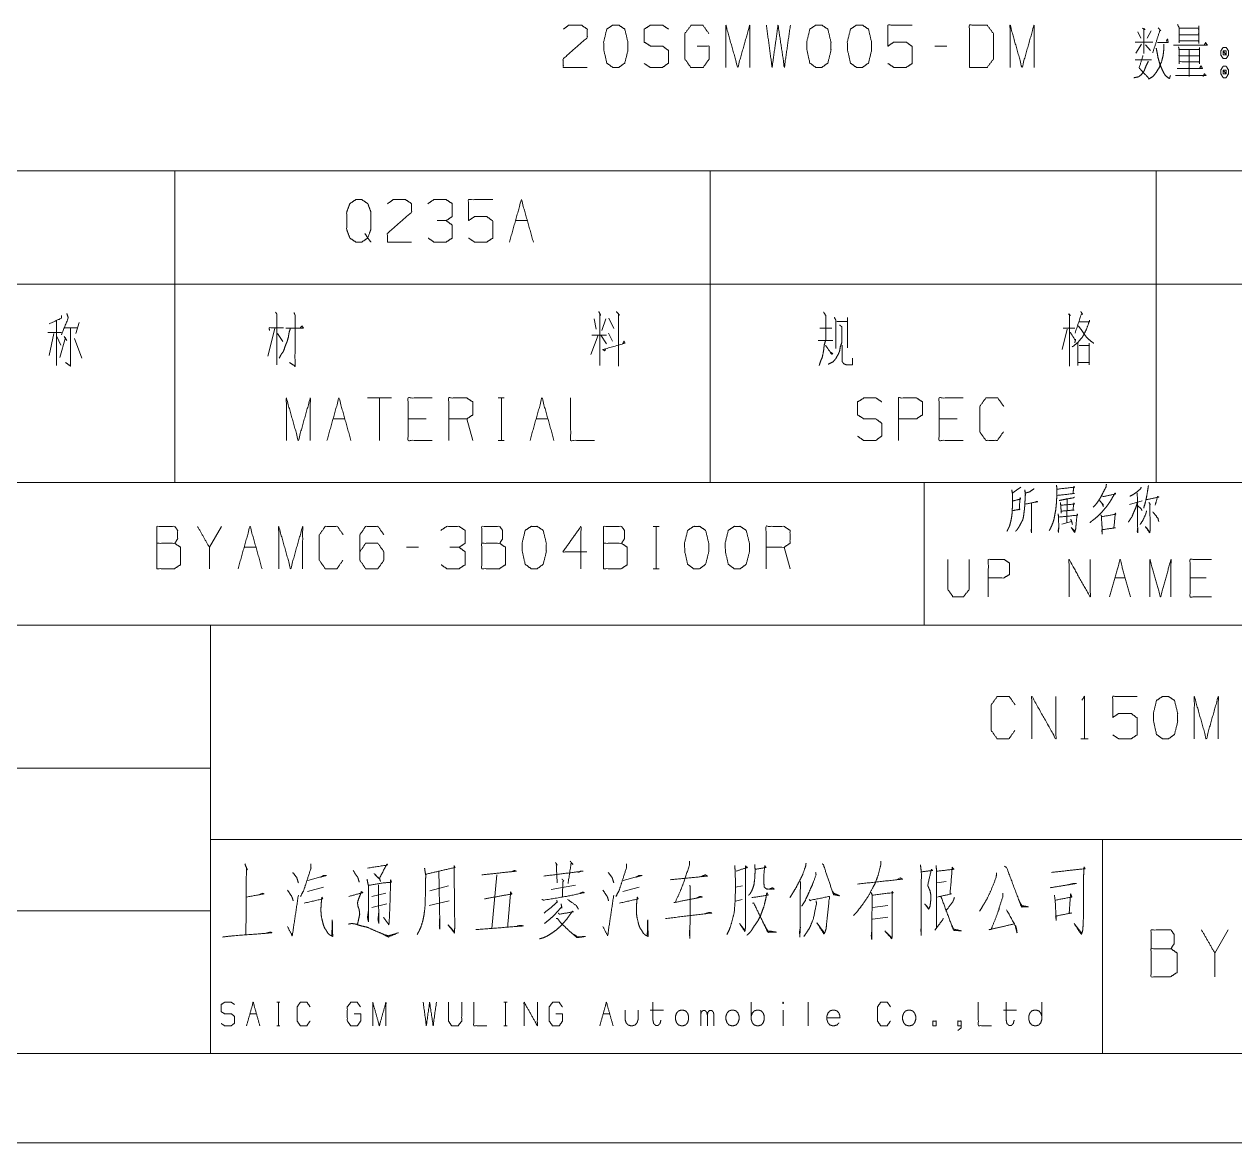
# Model space of a CAD drawing. Header units: millimetres. Extents: x 0 to 210, y 0 to 297.
# Drawn here: x 64.6 to 132.4, y 0 to 62.7 of the extents above; entities that cross this region are included whole.
import ezdxf

# ---------------------------------------------------------------- set-up
doc = ezdxf.new("R2010")
doc.units = ezdxf.units.MM
doc.layers.add('101', color=7, linetype='Continuous', true_color=0xffffff)

msp = doc.modelspace()

# ---------------------------------------------------------------- linework, layer by layer
at = {"layer": '101', "color": 72, "linetype": 'Continuous', "lineweight": 18}
for p, q in [((126.979, 62.256), (127.138, 61.906)), ((127.722, 62.306), (127.492, 61.906)), ((116.269, 61.456), (115.597, 61.456)), ((127.174, 61.556), (126.856, 61.056)), ((127.404, 61.531), (127.686, 61.206)), ((126.82, 60.681), (127.739, 60.681)), ((33, 54.463), (73, 54.463)), ((73, 54.463), (73, 48.113)), ((73, 54.463), (103, 54.463)), ((103, 54.463), (103, 48.113)), ((103, 54.463), (128, 54.463)), ((128, 54.463), (158, 54.463)), ((128, 54.463), (128, 48.113)), ((92.087, 51.675), (92.759, 51.675)), ((33, 48.113), (73, 48.113)), ((73, 48.113), (103, 48.113)), ((73, 48.113), (73, 37)), ((103, 48.113), (128, 48.113)), ((103, 48.113), (103, 37)), ((128, 48.113), (158, 48.113)), ((128, 48.113), (128, 37)), ((96.495, 46.175), (96.618, 45.6)), ((97.149, 46.175), (96.936, 45.525)), ((97.325, 46.2), (97.608, 45.625)), ((110.703, 46.25), (110.703, 44.55)), ((66.355, 46.075), (66.355, 43.55)), ((66.779, 45.675), (67.556, 45.675)), ((67.627, 45.975), (67.45, 45.35)), ((78.601, 45.625), (78.212, 44.075)), ((109.147, 45.65), (109.819, 45.65)), ((110.102, 46.025), (110.703, 46.025)), ((123.018, 45.6), (122.735, 44.45)), ((65.877, 45.4), (66.637, 45.4)), ((66.213, 45.35), (65.948, 44.125)), ((66.39, 45.175), (66.602, 44.7)), ((66.867, 45.125), (66.549, 44)), ((66.796, 45.175), (66.938, 44.95)), ((67.38, 45.075), (67.786, 43.975)), ((78.742, 45.35), (79.043, 44.9)), ((96.724, 45.25), (96.318, 44.175)), ((96.371, 45.25), (97.184, 45.25)), ((96.866, 45.25), (97.184, 44.775)), ((97.308, 45.375), (97.52, 44.925)), ((109.059, 44.95), (109.872, 44.95)), ((85.143, 41.737), (83.8, 41.737)), ((84.472, 41.737), (84.472, 39.362)), ((91.124, 41.737), (91.46, 41.737)), ((91.301, 41.737), (91.301, 39.362)), ((81.859, 40.563), (82.531, 40.563)), ((87.084, 40.563), (86.076, 40.563)), ((89.696, 39.362), (89.36, 40.563)), ((93.242, 40.563), (93.913, 40.563)), ((116.847, 40.563), (115.839, 40.563)), ((91.124, 39.362), (91.46, 39.362)), ((33, 37), (73, 37)), ((73, 37), (103, 37)), ((103, 37), (128, 37)), ((128, 37), (158, 37)), ((123.012, 36.054), (122.996, 34.751)), ((126.507, 35.767), (127.226, 35.966)), ((122.715, 34.663), (123.262, 34.818)), ((75.608, 34.543), (74.936, 33.368)), ((99.801, 34.543), (100.136, 34.543)), ((99.977, 34.543), (99.977, 32.168)), ((76.877, 33.368), (77.548, 33.368)), ((86.654, 33.368), (85.983, 33.368)), ((107.478, 32.168), (107.143, 33.368)), ((99.801, 32.168), (100.136, 32.168)), ((125.679, 31.649), (126.273, 31.649)), ((130.798, 31.649), (129.909, 31.649)), ((123.771, 22.635), (124.195, 22.635)), ((91.039, 15.014), (90.771, 12.013)), ((80.432, 14.083), (81.334, 14.324)), ((88.333, 14.393), (87.284, 14.117)), ((94.087, 14.186), (95.453, 14.428)), ((98.111, 14.083), (99.014, 14.324)), ((104.817, 14.393), (104.427, 14.324)), ((113.645, 14.842), (113.45, 14.738)), ((116.229, 14.635), (115.717, 14.566)), ((84.041, 13.807), (84.821, 13.979)), ((104.793, 13.634), (104.427, 13.531)), ((84.041, 13.186), (84.87, 13.393)), ((87.26, 13.289), (88.382, 13.565)), ((112.962, 13.289), (112.108, 13.186)), ((112.108, 12.53), (112.962, 12.634)), ((132.031, 11.925), (131.289, 10.628)), ((78.705, 7.873), (78.89, 7.873)), ((78.803, 7.873), (78.803, 6.562)), ((91.434, 7.873), (91.619, 7.873)), ((91.532, 7.873), (91.532, 6.562)), ((105.304, 6.907), (105.304, 7.873)), ((108.504, 7.887), (108.504, 6.562)), ((77.203, 7.224), (77.574, 7.224)), ((97.004, 7.224), (97.374, 7.224)), ((99.647, 7.431), (100.379, 7.431)), ((102.476, 6.562), (102.476, 7.431)), ((107.089, 7.431), (107.089, 6.562)), ((119.448, 7.431), (120.18, 7.431)), ((78.705, 6.562), (78.89, 6.562)), ((91.434, 6.562), (91.619, 6.562))]:
    msp.add_line(p, q, dxfattribs=at)
at = {"layer": '101', "color": 133, "linetype": 'Continuous', "lineweight": 18}
for p, q in [((25, 37), (205, 37)), ((115, 37), (115, 29)), ((25, 29), (205, 29)), ((75, 29), (75, 5)), ((25, 21), (75, 21)), ((75, 17), (184, 17)), ((125, 17), (125, 5)), ((25, 13), (75, 13)), ((25, 5), (205, 5)), ((25, 5), (205, 5)), ((0, 0), (210, 0))]:
    msp.add_line(p, q, dxfattribs=at)
at = {"layer": '101', "color": 72, "linetype": 'Continuous', "lineweight": 18}
for points, knots in [([(94.773, 62.406), (95.091, 62.631), (95.78, 62.631), (96.116, 62.406), (96.116, 61.931), (94.755, 60.731), (94.773, 60.256), (96.116, 60.256)], [0, 0, 0.069693, 0.192977, 0.265274, 0.350227, 0.674741, 0.759752, 1, 1]), ([(97.88, 60.256), (98.216, 60.506), (98.393, 61.206), (98.393, 61.681), (98.216, 62.406), (97.88, 62.631), (97.544, 62.631), (97.208, 62.406), (97.032, 61.681), (97.049, 61.206), (97.208, 60.506), (97.544, 60.256), (97.88, 60.256)], [0, 0, 0.067526, 0.183972, 0.260584, 0.380944, 0.446142, 0.500306, 0.565504, 0.685863, 0.762528, 0.87831, 0.945835, 1, 1]), ([(99.308, 60.481), (99.644, 60.256), (100.333, 60.256), (100.669, 60.506), (100.669, 61.206), (100.333, 61.456), (99.662, 61.456), (99.308, 61.681), (99.308, 62.406), (99.662, 62.631), (100.333, 62.631), (100.669, 62.406)], [0, 0, 0.068036, 0.184055, 0.254519, 0.372336, 0.4428, 0.555844, 0.626371, 0.748394, 0.81892, 0.931964, 1, 1]), ([(102.274, 61.456), (102.946, 61.456), (102.946, 60.731), (102.61, 60.256), (101.92, 60.256), (101.585, 60.731), (101.585, 62.156), (101.938, 62.631), (102.592, 62.631), (102.928, 62.156)], [0, 0, 0.103295, 0.214796, 0.304261, 0.410276, 0.499741, 0.718896, 0.809959, 0.910534, 1, 1]), ([(103.879, 60.256), (103.879, 62.631), (104.55, 60.256), (105.222, 62.631), (105.222, 60.256)], [0, 0, 0.245192, 0.5, 0.754808, 1, 1]), ([(106.155, 62.631), (106.473, 60.256), (106.809, 62.631), (107.163, 60.256), (107.499, 62.631)], [0, 0, 0.249745, 0.499742, 0.750003, 1, 1]), ([(109.262, 60.256), (109.598, 60.506), (109.775, 61.206), (109.775, 61.681), (109.598, 62.406), (109.262, 62.631), (108.927, 62.631), (108.591, 62.406), (108.414, 61.681), (108.432, 61.206), (108.591, 60.506), (108.927, 60.256), (109.262, 60.256)], [0, 0, 0.067526, 0.183972, 0.260584, 0.380944, 0.446142, 0.500306, 0.565504, 0.685863, 0.762528, 0.87831, 0.945835, 1, 1]), ([(111.539, 60.256), (111.875, 60.506), (112.051, 61.206), (112.051, 61.681), (111.875, 62.406), (111.539, 62.631), (111.203, 62.631), (110.867, 62.406), (110.691, 61.681), (110.708, 61.206), (110.867, 60.506), (111.203, 60.256), (111.539, 60.256)], [0, 0, 0.067526, 0.183972, 0.260584, 0.380943, 0.446141, 0.500306, 0.565503, 0.685863, 0.762528, 0.87831, 0.945835, 1, 1]), ([(112.967, 60.481), (113.303, 60.256), (113.992, 60.256), (114.328, 60.481), (114.328, 61.431), (113.992, 61.681), (113.303, 61.681), (112.967, 61.456), (112.967, 62.631), (114.328, 62.631)], [0, 0, 0.062228, 0.168344, 0.230573, 0.376816, 0.441265, 0.547382, 0.609609, 0.790489, 1, 1]), ([(117.538, 60.256), (118.527, 60.256), (118.881, 60.731), (118.881, 62.156), (118.527, 62.631), (117.538, 62.631), (117.538, 60.256)], [0, 0, 0.142135, 0.22716, 0.43179, 0.516816, 0.658951, 1, 1]), ([(119.814, 60.256), (119.814, 62.631), (120.486, 60.256), (121.157, 62.631), (121.157, 60.256)], [0, 0, 0.245192, 0.5, 0.754808, 1, 1]), ([(127.227, 62.456), (127.386, 62.381), (127.315, 62.431), (127.315, 61.031), (127.315, 61.681), (126.82, 61.681), (127.81, 61.681)], [0, 0, 0.046317, 0.069123, 0.437818, 0.608998, 0.739333, 1, 1]), ([(128.111, 62.481), (128.27, 62.306), (128.217, 62.356), (127.81, 61.081)], [0, 0, 0.143538, 0.187774, 1, 1]), ([(129.203, 62.656), (129.291, 62.481), (129.291, 61.631), (129.291, 61.756), (130.387, 61.756), (130.387, 61.606), (130.387, 62.581), (130.387, 62.456), (129.291, 62.456), (130.387, 62.456), (130.387, 62.081), (129.291, 62.081)], [0, 0, 0.027307, 0.145701, 0.163111, 0.315748, 0.336642, 0.472446, 0.489857, 0.642494, 0.795131, 0.847363, 1, 1]), ([(128.075, 61.656), (128.676, 61.656), (128.641, 61.856), (128.57, 61.731)], [0, 0, 0.63414, 0.848457, 1, 1]), ([(128.429, 61.556), (128.429, 61.256), (128.393, 60.931), (128.305, 60.581), (128.164, 60.231), (128.005, 59.981), (127.828, 59.756), (127.58, 59.606)], [0, 0, 0.134098, 0.280225, 0.44158, 0.61031, 0.742763, 0.870656, 1, 1]), ([(128.005, 61.331), (128.058, 61.081), (128.111, 60.781), (128.217, 60.431), (128.358, 60.081), (128.517, 59.806), (128.747, 59.631), (128.8, 59.806)], [0, 0, 0.122116, 0.267687, 0.442436, 0.622808, 0.774614, 0.912625, 1, 1]), ([(128.973, 61.506), (130.864, 61.506), (130.776, 61.656), (130.688, 61.506)], [0, 0, 0.844513, 0.922257, 1, 1]), ([(129.256, 61.406), (129.291, 61.281), (129.291, 60.456), (129.291, 60.581), (130.422, 60.581), (130.422, 60.456), (130.422, 61.381), (130.422, 61.256), (129.291, 61.256), (129.291, 60.906), (130.422, 60.906), (129.857, 60.906), (129.857, 61.256), (129.857, 59.756), (129.857, 60.206), (129.185, 60.206), (130.599, 60.206), (130.511, 60.356), (130.44, 60.206)], [0, 0, 0.011506, 0.084582, 0.095654, 0.195852, 0.206924, 0.288857, 0.299929, 0.400126, 0.431128, 0.531325, 0.581424, 0.612426, 0.745291, 0.785151, 0.844643, 0.96989, 0.985311, 1, 1]), ([(131.921, 61.381), (131.762, 61.381), (131.621, 61.181), (131.621, 60.956), (131.762, 60.756), (131.921, 60.756), (132.063, 60.956), (132.063, 61.181), (131.921, 61.381)], [0, 0, 0.091007, 0.231138, 0.359864, 0.499997, 0.591004, 0.73114, 0.859866, 1, 1]), ([(131.762, 60.956), (131.921, 60.956), (131.762, 61.181), (131.762, 60.956)], [0, 0, 0.241155, 0.658896, 1, 1]), ([(131.921, 60.956), (131.921, 61.181), (131.762, 61.181)], [0, 0, 0.585829, 1, 1]), ([(127.563, 60.606), (127.421, 60.306), (127.333, 60.081), (127.174, 59.856), (127.015, 59.731), (126.75, 59.681)], [0, 0, 0.251051, 0.434038, 0.642623, 0.795772, 1, 1]), ([(127.262, 60.931), (127.05, 60.231), (127.58, 59.656)], [0, 0, 0.483237, 1, 1]), ([(129.079, 59.806), (130.794, 59.806), (130.705, 59.906), (130.634, 59.756)], [0, 0, 0.851382, 0.917654, 1, 1]), ([(132.063, 60.106), (131.921, 60.331), (131.762, 60.331), (131.621, 60.106), (131.621, 59.906), (131.762, 59.681), (131.921, 59.681), (132.063, 59.906), (132.063, 60.106)], [0, 0, 0.149201, 0.238511, 0.387709, 0.5, 0.649198, 0.738508, 0.887709, 1, 1]), ([(131.762, 60.106), (131.762, 59.906), (131.921, 59.906)], [0, 0, 0.556998, 1, 1]), ([(131.921, 60.106), (131.762, 60.106), (131.921, 59.906), (131.921, 60.106)], [0, 0, 0.25881, 0.674591, 1, 1]), ([(83.653, 50.95), (83.812, 50.7), (83.476, 50.475), (83.14, 50.475), (82.804, 50.7), (82.628, 51.175), (82.628, 52.15), (82.804, 52.625), (83.14, 52.85), (83.476, 52.85), (83.812, 52.625), (83.989, 52.15), (83.989, 51.2), (83.812, 50.7), (83.989, 50.475)], [0, 0, 0.043279, 0.102318, 0.151366, 0.210406, 0.284429, 0.426832, 0.500854, 0.559894, 0.608943, 0.667982, 0.742005, 0.880756, 0.958211, 1, 1]), ([(84.922, 52.625), (85.24, 52.85), (85.929, 52.85), (86.265, 52.625), (86.265, 52.15), (84.904, 50.95), (84.922, 50.475), (86.265, 50.475)], [0, 0, 0.069692, 0.192978, 0.265274, 0.350227, 0.67474, 0.759752, 1, 1]), ([(88.206, 51.675), (88.542, 51.9), (88.542, 52.625), (88.206, 52.85), (87.516, 52.85), (87.181, 52.625)], [0, 0, 0.153875, 0.429853, 0.583728, 0.846125, 1, 1]), ([(89.457, 50.7), (89.793, 50.475), (90.482, 50.475), (90.818, 50.7), (90.818, 51.65), (90.482, 51.9), (89.793, 51.9), (89.457, 51.675), (89.457, 52.85), (90.818, 52.85)], [0, 0, 0.062228, 0.168344, 0.230572, 0.376816, 0.441265, 0.547381, 0.609609, 0.790489, 1, 1]), ([(87.198, 50.7), (87.516, 50.475), (88.206, 50.475), (88.542, 50.7), (88.542, 51.425), (88.206, 51.675), (87.693, 51.675)], [0, 0, 0.124121, 0.343688, 0.472447, 0.703378, 0.836733, 1, 1]), ([(66.637, 46.35), (66.637, 46.2), (65.948, 45.9)], [0, 0, 0.166334, 1, 1]), ([(66.938, 46.475), (67.026, 46.225), (66.637, 45.275)], [0, 0, 0.205287, 1, 1]), ([(78.636, 46.55), (78.707, 46.45), (78.707, 43.6)], [0, 0, 0.041201, 1, 1]), ([(79.679, 46.525), (79.732, 46.375), (79.732, 43.525), (79.432, 43.725)], [0, 0, 0.047209, 0.892895, 1, 1]), ([(96.76, 46.575), (96.866, 46.375), (96.813, 46.45), (96.813, 43.55)], [0, 0, 0.070343, 0.098885, 1, 1]), ([(97.75, 46.575), (97.926, 46.375), (97.856, 46.45), (97.856, 43.525)], [0, 0, 0.081004, 0.112287, 1, 1]), ([(109.359, 46.55), (109.483, 46.35), (109.483, 45), (109.395, 44.7), (109.359, 44.375), (109.289, 44.025), (109.2, 43.825), (109.112, 43.55)], [0, 0, 0.076124, 0.513098, 0.61433, 0.720148, 0.835726, 0.906502, 1, 1]), ([(109.96, 46.25), (110.049, 46.1), (110.049, 44.5)], [0, 0, 0.098129, 1, 1]), ([(123.089, 46.45), (123.195, 46.35), (123.142, 46.425), (123.142, 43.525), (123.142, 45.65), (122.788, 45.65), (123.442, 45.65)], [0, 0, 0.023248, 0.037897, 0.500409, 0.839319, 0.895699, 1, 1]), ([(123.778, 46.575), (123.884, 46.425), (123.814, 46.45), (123.46, 45.375)], [0, 0, 0.13213, 0.186063, 1, 1]), ([(67.15, 45.675), (67.15, 43.525), (66.867, 43.725)], [0, 0, 0.861249, 1, 1]), ([(78.3, 45.525), (78.283, 45.675), (79.096, 45.675)], [0, 0, 0.156665, 1, 1]), ([(79.467, 45.625), (79.396, 45.375), (79.361, 45.15), (79.29, 44.9), (79.184, 44.65), (79.096, 44.375), (78.954, 44.175), (78.848, 43.975)], [0, 0, 0.146032, 0.274052, 0.420084, 0.572725, 0.735081, 0.872758, 1, 1]), ([(79.22, 45.65), (80.209, 45.65), (80.121, 45.775), (80.015, 45.65)], [0, 0, 0.757415, 0.87456, 1, 1]), ([(110.261, 45.825), (110.385, 45.725), (110.385, 44.85), (110.296, 44.6), (110.261, 44.375), (110.19, 44.2), (110.049, 43.95), (109.907, 43.775), (109.624, 43.625)], [0, 0, 0.062433, 0.405832, 0.509894, 0.59928, 0.673353, 0.786074, 0.87437, 1, 1]), ([(123.708, 46), (124.255, 46), (124.273, 46.1), (124.114, 45.625), (123.884, 45.175), (123.619, 44.85), (123.301, 44.6)], [0, 0, 0.220962, 0.261916, 0.463927, 0.667688, 0.836827, 1, 1]), ([(123.637, 45.775), (123.814, 45.55), (124.008, 45.25), (124.185, 45.05), (124.503, 44.8)], [0, 0, 0.21756, 0.48939, 0.692336, 1, 1]), ([(97.149, 44.5), (97.096, 44.375), (96.99, 44.45), (98.227, 44.8), (98.174, 44.925), (98.103, 44.775)], [0, 0, 0.073273, 0.143367, 0.837239, 0.910514, 1, 1]), ([(123.177, 45.425), (123.478, 44.95), (123.478, 45.025), (123.442, 44.825)], [0, 0, 0.668994, 0.75826, 1, 1]), ([(123.619, 44.8), (123.619, 43.55), (123.619, 43.725), (124.255, 43.725), (124.255, 43.6), (124.255, 44.8), (124.255, 44.675), (123.69, 44.675)], [0, 0, 0.306606, 0.349531, 0.505606, 0.536266, 0.830607, 0.861268, 1, 1]), ([(109.465, 44.7), (109.819, 44.175), (109.872, 44.225), (109.731, 44.325)], [0, 0, 0.720053, 0.802973, 1, 1]), ([(110.402, 44.7), (110.402, 43.775), (110.491, 43.65), (110.632, 43.6), (110.985, 43.6), (110.985, 43.975)], [0, 0, 0.472766, 0.551006, 0.627665, 0.808337, 1, 1]), ([(79.247, 39.362), (79.247, 41.737), (79.919, 39.362), (80.59, 41.737), (80.59, 39.362)], [0, 0, 0.245192, 0.5, 0.754808, 1, 1]), ([(81.524, 39.362), (82.195, 41.737), (82.867, 39.362)], [0, 0, 0.5, 1, 1]), ([(87.42, 39.362), (86.076, 39.362), (86.076, 41.737), (87.42, 41.737)], [0, 0, 0.265391, 0.734609, 1, 1]), ([(88.353, 39.362), (88.353, 41.737), (89.36, 41.737), (89.696, 41.513), (89.696, 40.788), (89.36, 40.563), (88.353, 40.563)], [0, 0, 0.400952, 0.571035, 0.639278, 0.761674, 0.829917, 1, 1]), ([(95.182, 41.737), (95.182, 39.362), (96.526, 39.362)], [0, 0, 0.638733, 1, 1]), ([(111.269, 39.588), (111.604, 39.362), (112.294, 39.362), (112.63, 39.613), (112.63, 40.313), (112.294, 40.563), (111.622, 40.563), (111.269, 40.788), (111.269, 41.513), (111.622, 41.737), (112.294, 41.737), (112.63, 41.513)], [0, 0, 0.068036, 0.184055, 0.254519, 0.372335, 0.4428, 0.555844, 0.62637, 0.748394, 0.81892, 0.931964, 1, 1]), ([(113.563, 39.362), (113.563, 41.737), (114.57, 41.737), (114.906, 41.513), (114.906, 40.788), (114.553, 40.563), (113.563, 40.563)], [0, 0, 0.401146, 0.571312, 0.639588, 0.762044, 0.832819, 1, 1]), ([(117.183, 39.362), (115.839, 39.362), (115.839, 41.737), (117.183, 41.737)], [0, 0, 0.26539, 0.73461, 1, 1]), ([(119.441, 39.838), (119.106, 39.362), (118.452, 39.362), (118.116, 39.838), (118.116, 41.263), (118.452, 41.737), (119.123, 41.737), (119.459, 41.263)], [0, 0, 0.114569, 0.243367, 0.357936, 0.638584, 0.753153, 0.885432, 1, 1]), ([(120.421, 36.739), (120.359, 36.695), (119.937, 36.407), (119.906, 36.584), (119.953, 36.407), (119.953, 35.833), (119.937, 35.48), (119.922, 35.237), (119.89, 34.994), (119.843, 34.774), (119.781, 34.553), (119.703, 34.398), (119.641, 34.266)], [0, 0, 0.024363, 0.186801, 0.243941, 0.302153, 0.485022, 0.597667, 0.675194, 0.753199, 0.825098, 0.89819, 0.953346, 1, 1]), ([(121.155, 36.65), (120.905, 36.474), (120.671, 36.407), (120.64, 36.584), (120.671, 36.319), (120.655, 36.054), (120.64, 35.767), (120.624, 35.524), (120.593, 35.303), (120.562, 35.061), (120.515, 34.884), (120.437, 34.751), (120.359, 34.597), (120.281, 34.464), (120.203, 34.354), (120.124, 34.266)], [0, 0, 0.096321, 0.172939, 0.229417, 0.313418, 0.396987, 0.487496, 0.564125, 0.634337, 0.711437, 0.768975, 0.817389, 0.871906, 0.920319, 0.962889, 1, 1]), ([(122.419, 36.849), (122.434, 36.65), (122.434, 36.297), (122.419, 35.966), (122.403, 35.745), (122.372, 35.458), (122.325, 35.215), (122.278, 34.95), (122.216, 34.751), (122.138, 34.553), (122.013, 34.31)], [0, 0, 0.076502, 0.212087, 0.33934, 0.424292, 0.535106, 0.630037, 0.733303, 0.813246, 0.895185, 1, 1]), ([(122.465, 36.628), (123.433, 36.739), (123.387, 36.783), (123.34, 36.385), (123.418, 36.385), (122.45, 36.275)], [0, 0, 0.391079, 0.41692, 0.577582, 0.608917, 1, 1]), ([(125.212, 36.915), (125.197, 36.761), (125.009, 36.407), (124.9, 36.187), (124.775, 35.988), (124.619, 35.767), (124.463, 35.613)], [0, 0, 0.101774, 0.363751, 0.525154, 0.678922, 0.85608, 1, 1]), ([(127.163, 36.739), (127.132, 36.65), (126.929, 36.474), (126.71, 36.319), (126.523, 36.231)], [0, 0, 0.111852, 0.433096, 0.752713, 1, 1]), ([(127.569, 36.827), (127.553, 36.717), (127.475, 36.253), (127.413, 35.944), (127.304, 35.568)], [0, 0, 0.086565, 0.451628, 0.696475, 1, 1]), ([(119.984, 35.414), (120.015, 35.436), (120.374, 35.502), (120.327, 35.48), (120.374, 36.165), (120.405, 36.076), (119.968, 35.966)], [0, 0, 0.022686, 0.239276, 0.269989, 0.676988, 0.732559, 1, 1]), ([(123.418, 36.187), (123.371, 36.143), (122.981, 36.076), (122.762, 36.032), (122.559, 35.988)], [0, 0, 0.072252, 0.516596, 0.766865, 1, 1]), ([(124.994, 36.231), (125.041, 36.209), (125.743, 36.363), (125.696, 36.407), (125.571, 36.187), (125.431, 35.944), (125.29, 35.745), (125.134, 35.546), (124.963, 35.348), (124.775, 35.149), (124.572, 34.972), (124.416, 34.862), (124.291, 34.751)], [0, 0, 0.017096, 0.254607, 0.275862, 0.359625, 0.452277, 0.53264, 0.616084, 0.702808, 0.792985, 0.881825, 0.94496, 1, 1]), ([(124.822, 35.988), (124.853, 35.966), (125.025, 35.767), (125.041, 35.657), (124.978, 35.811)], [0, 0, 0.066042, 0.519584, 0.712131, 1, 1]), ([(126.945, 36.407), (126.96, 34.663), (126.976, 34.177), (126.945, 34.266), (126.96, 34.464)], [0, 0, 0.691282, 0.883883, 0.921006, 1, 1]), ([(127.444, 36.032), (128.147, 36.187), (128.084, 36.209), (127.944, 35.723)], [0, 0, 0.55707, 0.608361, 1, 1]), ([(120.655, 35.789), (121.358, 35.922), (121.311, 35.944), (121.233, 35.9)], [0, 0, 0.834812, 0.895274, 1, 1]), ([(121.014, 35.833), (121.014, 34.199), (120.999, 34.31), (121.014, 34.487)], [0, 0, 0.849784, 0.907773, 1, 1]), ([(122.637, 35.878), (122.653, 35.723), (122.684, 35.281), (122.668, 35.392), (123.402, 35.458), (123.34, 35.458), (123.387, 35.855), (123.418, 35.789), (122.653, 35.723)], [0, 0, 0.056492, 0.217482, 0.25803, 0.525927, 0.548636, 0.694166, 0.720796, 1, 1]), ([(124.9, 35.193), (124.931, 35.127), (124.963, 34.575), (124.978, 34.509), (124.978, 34.111), (124.963, 34.288), (124.963, 34.354), (125.728, 34.464), (125.634, 34.464), (125.712, 35.281), (125.743, 35.237), (125.696, 35.215), (124.947, 35.083)], [0, 0, 0.01883, 0.160989, 0.178488, 0.28068, 0.326276, 0.343307, 0.542027, 0.566111, 0.777128, 0.791034, 0.804346, 1, 1]), ([(126.945, 35.855), (126.851, 35.568), (126.742, 35.326), (126.648, 35.083), (126.554, 34.95), (126.445, 34.774)], [0, 0, 0.251918, 0.474133, 0.691325, 0.826698, 1, 1]), ([(126.96, 35.701), (127.163, 35.524), (127.21, 35.436)], [0, 0, 0.729093, 1, 1]), ([(127.46, 35.414), (127.444, 35.303), (127.272, 34.906), (127.101, 34.641)], [0, 0, 0.12962, 0.632946, 1, 1]), ([(127.6, 35.878), (127.678, 35.767), (127.647, 35.789), (127.663, 34.619), (127.663, 34.332), (127.647, 34.177), (127.397, 34.531), (127.647, 34.222)], [0, 0, 0.051678, 0.066295, 0.513631, 0.623345, 0.682723, 0.848096, 1, 1]), ([(127.819, 35.348), (128.1, 34.994), (128.147, 34.818)], [0, 0, 0.711827, 1, 1]), ([(122.512, 35.237), (122.528, 35.039), (122.544, 34.531), (122.528, 34.199), (122.512, 34.288), (122.544, 34.509)], [0, 0, 0.147472, 0.523364, 0.768667, 0.835021, 1, 1]), ([(122.544, 35.061), (123.605, 35.171), (123.574, 35.237), (123.558, 35.127), (123.511, 34.619), (123.496, 34.42), (123.433, 34.199), (123.23, 34.487), (123.449, 34.266)], [0, 0, 0.374082, 0.399751, 0.438832, 0.617592, 0.687461, 0.76789, 0.891106, 1, 1]), ([(123.215, 34.95), (123.277, 34.774), (123.308, 34.641)], [0, 0, 0.579211, 1, 1]), ([(71.988, 33.593), (71.988, 34.543), (72.995, 34.543), (73.154, 34.318), (73.154, 33.843), (72.995, 33.593), (71.988, 33.593), (71.988, 32.168), (72.978, 32.168), (73.314, 32.393), (73.314, 33.368), (72.995, 33.593)], [0, 0, 0.115917, 0.238846, 0.272469, 0.330428, 0.366584, 0.489513, 0.663389, 0.784162, 0.833485, 0.952453, 1, 1]), ([(74.936, 32.168), (74.936, 33.368), (74.264, 34.543)], [0, 0, 0.469958, 1, 1]), ([(78.817, 32.168), (78.817, 34.543), (79.489, 32.168), (80.161, 34.543), (80.161, 32.168)], [0, 0, 0.245192, 0.5, 0.754808, 1, 1]), ([(82.419, 32.643), (82.084, 32.168), (81.43, 32.168), (81.094, 32.643), (81.094, 34.068), (81.43, 34.543), (82.101, 34.543), (82.437, 34.068)], [0, 0, 0.114568, 0.243367, 0.357935, 0.638584, 0.753152, 0.885431, 1, 1]), ([(83.37, 33.118), (83.688, 33.593), (84.378, 33.593), (84.714, 33.118), (84.714, 32.643), (84.378, 32.168), (83.688, 32.168), (83.37, 32.643), (83.37, 34.068), (83.688, 34.543), (84.378, 34.543), (84.714, 34.068)], [0, 0, 0.076964, 0.169761, 0.248074, 0.312019, 0.390331, 0.483128, 0.560092, 0.751927, 0.82889, 0.921688, 1, 1]), ([(88.931, 33.368), (89.267, 33.593), (89.267, 34.318), (88.931, 34.543), (88.241, 34.543), (87.906, 34.318)], [0, 0, 0.153875, 0.429853, 0.583728, 0.846125, 1, 1]), ([(90.2, 33.593), (90.2, 34.543), (91.207, 34.543), (91.366, 34.318), (91.366, 33.843), (91.207, 33.593), (90.2, 33.593), (90.2, 32.168), (91.19, 32.168), (91.525, 32.393), (91.525, 33.368), (91.207, 33.593)], [0, 0, 0.115917, 0.238847, 0.272469, 0.330427, 0.366583, 0.489513, 0.663389, 0.784162, 0.833485, 0.952453, 1, 1]), ([(93.307, 32.168), (93.643, 32.418), (93.819, 33.118), (93.819, 33.593), (93.643, 34.318), (93.307, 34.543), (92.971, 34.543), (92.635, 34.318), (92.459, 33.593), (92.476, 33.118), (92.635, 32.418), (92.971, 32.168), (93.307, 32.168)], [0, 0, 0.067526, 0.183971, 0.260584, 0.380943, 0.446141, 0.500306, 0.565504, 0.685863, 0.762529, 0.87831, 0.945835, 1, 1]), ([(96.096, 33.118), (94.753, 33.118), (95.76, 34.543), (95.76, 32.168)], [0, 0, 0.24587, 0.565296, 1, 1]), ([(97.029, 33.593), (97.029, 34.543), (98.037, 34.543), (98.196, 34.318), (98.196, 33.843), (98.037, 33.593), (97.029, 33.593), (97.029, 32.168), (98.019, 32.168), (98.355, 32.393), (98.355, 33.368), (98.037, 33.593)], [0, 0, 0.115917, 0.238847, 0.272469, 0.330427, 0.366583, 0.489513, 0.663389, 0.784162, 0.833485, 0.952453, 1, 1]), ([(102.413, 32.168), (102.749, 32.418), (102.925, 33.118), (102.925, 33.593), (102.749, 34.318), (102.413, 34.543), (102.077, 34.543), (101.741, 34.318), (101.564, 33.593), (101.582, 33.118), (101.741, 32.418), (102.077, 32.168), (102.413, 32.168)], [0, 0, 0.067526, 0.183971, 0.260584, 0.380943, 0.446142, 0.500306, 0.565504, 0.685863, 0.762529, 0.87831, 0.945835, 1, 1]), ([(104.689, 32.168), (105.025, 32.418), (105.202, 33.118), (105.202, 33.593), (105.025, 34.318), (104.689, 34.543), (104.353, 34.543), (104.018, 34.318), (103.841, 33.593), (103.859, 33.118), (104.018, 32.418), (104.353, 32.168), (104.689, 32.168)], [0, 0, 0.067526, 0.183971, 0.260584, 0.380943, 0.446141, 0.500306, 0.565504, 0.685863, 0.762529, 0.87831, 0.945835, 1, 1]), ([(106.135, 32.168), (106.135, 34.543), (107.143, 34.543), (107.478, 34.318), (107.478, 33.593), (107.143, 33.368), (106.135, 33.368)], [0, 0, 0.40095, 0.571035, 0.639277, 0.761673, 0.829915, 1, 1]), ([(87.923, 32.393), (88.241, 32.168), (88.931, 32.168), (89.267, 32.393), (89.267, 33.118), (88.931, 33.368), (88.418, 33.368)], [0, 0, 0.124121, 0.343688, 0.472447, 0.703378, 0.836733, 1, 1]), ([(116.331, 32.687), (116.331, 31.009), (116.612, 30.589), (117.205, 30.589), (117.517, 31.009), (117.517, 32.687)], [0, 0, 0.337151, 0.438598, 0.557782, 0.662849, 1, 1]), ([(118.594, 30.589), (118.594, 32.687), (119.484, 32.687), (119.78, 32.488), (119.78, 31.848), (119.468, 31.649), (118.594, 31.649)], [0, 0, 0.401145, 0.571312, 0.639588, 0.762043, 0.832818, 1, 1]), ([(123.12, 30.589), (123.12, 32.687), (124.306, 30.589), (124.306, 32.687)], [0, 0, 0.317574, 0.682426, 1, 1]), ([(125.383, 30.589), (125.976, 32.687), (126.569, 30.589)], [0, 0, 0.5, 1, 1]), ([(127.646, 30.589), (127.646, 32.687), (128.239, 30.589), (128.832, 32.687), (128.832, 30.589)], [0, 0, 0.245192, 0.5, 0.754808, 1, 1]), ([(131.095, 30.589), (129.909, 30.589), (129.909, 32.687), (131.095, 32.687)], [0, 0, 0.26539, 0.73461, 1, 1]), ([(120.084, 23.11), (119.748, 22.635), (119.094, 22.635), (118.758, 23.11), (118.758, 24.535), (119.094, 25.01), (119.766, 25.01), (120.102, 24.535)], [0, 0, 0.114568, 0.243367, 0.357935, 0.638584, 0.753153, 0.885432, 1, 1]), ([(121.035, 22.635), (121.035, 25.01), (122.378, 22.635), (122.378, 25.01)], [0, 0, 0.317574, 0.682426, 1, 1]), ([(123.841, 24.81), (123.983, 25.01), (123.983, 22.635)], [0, 0, 0.093489, 1, 1]), ([(125.57, 22.86), (125.906, 22.635), (126.595, 22.635), (126.931, 22.86), (126.931, 23.81), (126.595, 24.06), (125.906, 24.06), (125.57, 23.835), (125.57, 25.01), (126.931, 25.01)], [0, 0, 0.062228, 0.168343, 0.230571, 0.376816, 0.441266, 0.547381, 0.609609, 0.790489, 1, 1]), ([(128.695, 22.635), (129.031, 22.885), (129.207, 23.585), (129.207, 24.06), (129.031, 24.785), (128.695, 25.01), (128.359, 25.01), (128.023, 24.785), (127.846, 24.06), (127.864, 23.585), (128.023, 22.885), (128.359, 22.635), (128.695, 22.635)], [0, 0, 0.067526, 0.183971, 0.260584, 0.380943, 0.446142, 0.500306, 0.565504, 0.685863, 0.762529, 0.87831, 0.945835, 1, 1]), ([(130.141, 22.635), (130.141, 25.01), (130.812, 22.635), (131.484, 25.01), (131.484, 22.635)], [0, 0, 0.245192, 0.5, 0.754808, 1, 1]), ([(76.92, 15.635), (77.067, 15.29), (77.018, 15.394), (76.993, 14.669), (76.993, 12.634), (76.969, 11.668)], [0, 0, 0.088892, 0.116032, 0.287979, 0.770794, 1, 1]), ([(80.627, 15.635), (80.627, 15.394), (80.383, 14.635), (80.212, 14.117), (80.041, 13.807)], [0, 0, 0.124612, 0.535976, 0.81716, 1, 1]), ([(83.797, 15.394), (84.919, 15.566), (84.894, 15.635), (84.455, 14.807), (84.163, 15.083), (84.48, 14.773), (84.529, 14.635)], [0, 0, 0.36175, 0.385072, 0.683729, 0.811932, 0.953357, 1, 1]), ([(94.331, 15.704), (94.429, 15.566), (94.38, 15.566), (94.429, 14.566)], [0, 0, 0.138589, 0.178592, 1, 1]), ([(95.161, 15.773), (95.307, 15.601), (95.209, 15.67), (95.039, 14.531)], [0, 0, 0.151118, 0.230946, 1, 1]), ([(98.306, 15.635), (98.306, 15.394), (98.062, 14.635), (97.892, 14.117), (97.721, 13.807)], [0, 0, 0.124612, 0.535977, 0.81716, 1, 1]), ([(101.842, 15.773), (101.842, 15.566), (101.525, 14.6), (101.305, 14.048), (101.037, 13.462), (100.988, 13.462), (102.549, 13.772), (102.452, 13.807), (102.232, 13.703)], [0, 0, 0.046524, 0.275032, 0.408547, 0.553503, 0.564467, 0.922193, 0.945451, 1, 1]), ([(108.377, 15.67), (108.353, 15.497), (108.182, 15.014), (108.011, 14.669), (107.792, 14.255), (107.621, 13.979), (107.475, 13.738)], [0, 0, 0.081145, 0.319755, 0.499048, 0.717309, 0.868472, 1, 1]), ([(109.28, 15.635), (109.353, 15.566), (109.914, 13.91), (110.255, 13.841), (109.938, 13.979), (109.841, 14.117)], [0, 0, 0.037082, 0.681736, 0.810183, 0.937685, 1, 1]), ([(112.572, 15.773), (112.572, 15.601), (112.425, 15.014), (112.279, 14.6), (112.133, 14.324), (111.864, 13.807), (111.474, 13.255), (111.206, 12.91), (111.035, 12.737)], [0, 0, 0.049752, 0.224096, 0.350741, 0.440843, 0.608969, 0.803946, 0.929998, 1, 1]), ([(79.602, 15.152), (79.822, 14.876), (79.871, 14.738), (79.919, 14.566)], [0, 0, 0.519919, 0.73571, 1, 1]), ([(80.456, 14.704), (81.505, 14.98), (81.334, 14.98), (81.163, 14.876)], [0, 0, 0.74542, 0.862771, 1, 1]), ([(82.992, 15.256), (83.26, 14.842), (83.333, 14.6)], [0, 0, 0.661597, 1, 1]), ([(86.991, 15.394), (87.064, 14.98), (87.04, 14.566), (87.04, 13.841), (87.016, 13.186), (86.967, 12.806), (86.894, 12.427), (86.772, 12.047), (86.674, 11.84), (86.577, 11.668)], [0, 0, 0.110336, 0.219176, 0.409317, 0.581468, 0.681885, 0.783317, 0.887931, 0.947989, 1, 1]), ([(87.064, 15.049), (88.699, 15.428), (88.65, 15.532), (88.65, 15.014), (88.674, 13.6), (88.674, 12.772), (88.699, 12.254), (88.674, 11.909), (88.674, 11.737), (88.308, 12.22), (88.65, 11.84)], [0, 0, 0.25021, 0.267274, 0.344453, 0.555439, 0.678925, 0.756189, 0.80777, 0.833496, 0.923863, 1, 1]), ([(87.796, 15.187), (87.845, 12.461), (87.845, 11.978), (87.821, 12.185), (87.845, 12.599)], [0, 0, 0.711345, 0.837386, 0.891778, 1, 1]), ([(90.21, 15.014), (92.137, 15.221), (92.039, 15.256), (91.869, 15.187)], [0, 0, 0.870758, 0.917254, 1, 1]), ([(93.673, 14.945), (95.868, 15.221), (95.746, 15.221), (95.6, 15.152)], [0, 0, 0.886329, 0.935184, 1, 1]), ([(97.282, 15.152), (97.501, 14.876), (97.55, 14.738), (97.599, 14.566)], [0, 0, 0.519919, 0.73571, 1, 1]), ([(98.135, 14.704), (99.184, 14.98), (99.014, 14.98), (98.843, 14.876)], [0, 0, 0.74542, 0.862771, 1, 1]), ([(100.769, 14.738), (102.842, 14.945), (102.745, 15.014), (102.476, 14.911)], [0, 0, 0.83656, 0.884539, 1, 1]), ([(104.378, 15.532), (104.402, 15.256), (104.427, 14.393), (104.402, 13.565), (104.353, 12.91), (104.207, 12.323), (104.061, 11.909), (103.939, 11.668)], [0, 0, 0.070329, 0.28934, 0.499598, 0.66644, 0.819873, 0.931328, 1, 1]), ([(104.451, 15.221), (105.085, 15.428), (104.988, 15.497), (104.988, 12.151), (104.963, 11.909), (104.939, 11.84), (104.646, 12.289), (104.939, 11.909)], [0, 0, 0.122096, 0.143967, 0.756448, 0.800872, 0.814267, 0.912285, 1, 1]), ([(105.5, 15.601), (105.524, 15.256), (105.5, 14.807), (105.451, 14.428), (105.354, 14.152), (105.232, 13.945), (105.158, 13.876)], [0, 0, 0.190955, 0.438946, 0.650197, 0.811822, 0.94447, 1, 1]), ([(105.549, 15.325), (106.134, 15.428), (106.061, 15.532), (106.012, 15.014), (106.012, 14.566), (106.037, 14.324), (106.158, 14.221), (106.598, 14.221), (106.5, 14.29), (106.329, 14.221)], [0, 0, 0.2097, 0.254412, 0.437767, 0.595973, 0.681594, 0.738018, 0.892888, 0.935041, 1, 1]), ([(108.914, 15.152), (108.938, 15.014), (108.719, 14.428), (108.621, 14.221), (108.475, 13.876), (108.328, 13.565), (108.133, 13.255)], [0, 0, 0.067376, 0.368458, 0.47848, 0.658655, 0.823687, 1, 1]), ([(114.79, 15.566), (114.839, 15.152), (114.839, 11.633), (114.815, 11.909), (114.839, 12.22)], [0, 0, 0.092137, 0.86992, 0.931161, 1, 1]), ([(114.864, 15.187), (115.473, 15.256), (115.4, 15.325), (115.205, 14.462), (115.205, 14.393), (115.254, 14.29), (115.327, 14.117), (115.376, 13.876), (115.376, 13.669), (115.351, 13.427), (115.327, 13.255), (115.254, 13.082), (115.034, 13.393), (115.254, 13.117)], [0, 0, 0.163215, 0.189964, 0.425151, 0.443502, 0.473933, 0.523768, 0.589295, 0.644348, 0.708904, 0.755239, 0.805074, 0.906208, 1, 1]), ([(115.668, 15.532), (115.693, 15.221), (115.693, 12.047), (115.595, 11.909), (116.083, 12.565)], [0, 0, 0.069653, 0.779472, 0.817267, 1, 1]), ([(115.717, 15.221), (116.669, 15.325), (116.571, 15.428), (116.449, 13.945), (116.522, 13.945), (115.742, 13.772)], [0, 0, 0.276543, 0.31765, 0.747833, 0.76898, 1, 1]), ([(119.058, 15.118), (119.034, 14.876), (118.765, 14.186), (118.521, 13.669), (118.277, 13.255), (118.107, 12.979)], [0, 0, 0.102841, 0.416512, 0.658905, 0.862492, 1, 1]), ([(119.497, 15.497), (119.619, 15.428), (120.448, 13.22), (120.839, 13.22), (120.473, 13.289), (120.326, 13.531)], [0, 0, 0.039541, 0.70512, 0.815248, 0.920313, 1, 1]), ([(122.13, 15.152), (124.009, 15.359), (123.96, 15.463), (123.935, 14.945), (123.935, 13.013), (123.911, 12.254), (123.887, 11.909), (123.838, 11.737), (123.813, 11.668), (123.399, 12.289), (123.813, 11.771)], [0, 0, 0.26165, 0.277494, 0.349234, 0.616765, 0.721921, 0.769814, 0.794638, 0.804772, 0.908173, 1, 1]), ([(83.772, 14.773), (83.846, 14.393), (83.846, 12.392), (83.797, 12.634), (83.846, 12.979)], [0, 0, 0.129595, 0.800553, 0.883167, 1, 1]), ([(83.846, 14.428), (84.724, 14.566), (85.138, 14.6), (85.09, 14.738), (85.065, 13.669), (85.041, 13.013), (85.016, 12.461), (84.992, 12.22), (84.699, 12.634)], [0, 0, 0.198437, 0.291328, 0.324004, 0.562829, 0.709268, 0.832621, 0.886809, 1, 1]), ([(84.407, 14.462), (84.407, 13.6), (84.431, 12.772), (84.431, 12.289), (84.382, 12.53), (84.431, 12.944)], [0, 0, 0.304008, 0.595981, 0.766226, 0.853067, 1, 1]), ([(94.697, 14.773), (94.795, 14.669), (94.746, 14.635), (94.722, 13.807)], [0, 0, 0.138047, 0.196037, 1, 1]), ([(101.866, 14.428), (101.891, 14.255), (101.866, 11.461), (101.842, 11.737), (101.866, 12.082)], [0, 0, 0.048505, 0.826565, 0.903707, 1, 1]), ([(108.06, 14.635), (108.036, 11.53), (108.011, 11.806), (108.06, 12.082)], [0, 0, 0.847819, 0.923473, 1, 1]), ([(111.254, 14.497), (113.791, 14.773), (113.645, 14.842)], [0, 0, 0.940373, 1, 1]), ([(122.057, 14.29), (123.521, 14.531), (123.374, 14.531), (123.106, 14.462)], [0, 0, 0.777946, 0.854702, 1, 1]), ([(77.018, 13.772), (77.993, 13.945), (77.92, 13.979), (77.75, 13.91)], [0, 0, 0.788942, 0.853363, 1, 1]), ([(79.31, 14.152), (79.529, 13.841), (79.578, 13.738), (79.627, 13.565)], [0, 0, 0.564234, 0.734009, 1, 1]), ([(79.31, 12.116), (79.578, 11.599), (79.919, 13.876)], [0, 0, 0.202025, 1, 1]), ([(80.237, 13.427), (81.285, 13.669), (81.237, 13.772), (81.212, 13.531), (81.188, 13.186), (81.188, 12.944), (81.212, 12.668), (81.31, 12.254), (81.383, 12.047), (81.481, 11.909), (81.578, 11.737), (81.7, 11.633), (81.846, 11.564), (81.822, 12.496), (81.798, 11.633)], [0, 0, 0.198343, 0.219429, 0.26416, 0.327897, 0.372402, 0.423463, 0.501847, 0.542308, 0.573453, 0.609975, 0.639453, 0.66927, 0.84099, 1, 1]), ([(82.748, 13.807), (83.529, 14.014), (83.455, 14.083), (83.382, 13.876), (83.26, 13.565), (83.236, 13.427), (83.26, 13.255), (83.333, 13.048), (83.358, 12.806), (83.285, 12.461), (83.236, 12.254)], [0, 0, 0.288066, 0.323944, 0.402266, 0.52127, 0.571262, 0.633411, 0.711733, 0.798322, 0.924133, 1, 1]), ([(90.356, 13.669), (91.893, 13.945), (91.82, 14.048), (91.649, 12.082)], [0, 0, 0.426349, 0.460964, 1, 1]), ([(93.575, 13.634), (93.648, 13.6), (93.697, 13.6), (94.941, 13.807), (95.941, 14.014), (95.868, 14.048), (95.697, 13.979)], [0, 0, 0.030219, 0.048442, 0.519508, 0.900991, 0.93121, 1, 1]), ([(94.404, 13.6), (94.429, 13.462), (94.38, 13.462), (94.087, 13.186), (93.697, 12.875)], [0, 0, 0.128574, 0.173331, 0.542434, 1, 1]), ([(95.014, 13.634), (95.502, 13.289), (95.624, 13.082)], [0, 0, 0.713216, 1, 1]), ([(96.989, 14.152), (97.209, 13.841), (97.257, 13.738), (97.306, 13.565)], [0, 0, 0.564236, 0.73401, 1, 1]), ([(96.989, 12.116), (97.257, 11.599), (97.599, 13.876)], [0, 0, 0.202026, 1, 1]), ([(97.916, 13.427), (98.965, 13.669), (98.916, 13.772), (98.892, 13.531), (98.867, 13.186), (98.867, 12.944), (98.892, 12.668), (98.989, 12.254), (99.062, 12.047), (99.16, 11.909), (99.257, 11.737), (99.379, 11.633), (99.526, 11.564), (99.501, 12.496), (99.477, 11.633)], [0, 0, 0.198342, 0.219428, 0.26416, 0.327897, 0.372402, 0.423463, 0.501847, 0.542307, 0.573452, 0.609974, 0.639453, 0.66927, 0.840991, 1, 1]), ([(105.329, 13.738), (106.256, 13.876), (106.183, 14.014), (106.11, 13.634), (106.012, 13.22), (105.915, 12.979), (105.817, 12.703), (105.671, 12.427), (105.475, 12.151), (105.329, 11.909), (105.183, 11.737), (105.061, 11.633)], [0, 0, 0.248086, 0.289439, 0.391758, 0.504362, 0.573317, 0.650816, 0.733521, 0.823007, 0.897765, 0.957654, 1, 1]), ([(108.548, 13.634), (108.621, 13.565), (108.67, 13.6), (109.694, 13.807), (109.548, 12.461), (109.499, 11.978), (109.426, 11.771), (109.377, 11.702), (108.987, 12.323), (109.402, 11.771)], [0, 0, 0.021075, 0.033595, 0.2526, 0.536205, 0.63793, 0.683936, 0.701643, 0.855332, 1, 1]), ([(112.035, 14.014), (112.084, 13.876), (112.059, 11.599), (112.059, 11.392), (112.035, 11.599), (112.059, 11.84)], [0, 0, 0.047497, 0.786427, 0.853598, 0.921235, 1, 1]), ([(112.084, 13.876), (113.206, 14.014), (113.206, 14.083), (113.255, 14.014), (113.206, 13.979), (113.206, 11.564), (113.181, 11.426), (112.791, 11.875), (113.181, 11.495)], [0, 0, 0.224399, 0.238095, 0.254869, 0.26673, 0.746111, 0.773928, 0.891943, 1, 1]), ([(115.937, 13.807), (116.644, 11.909), (117.083, 11.875), (116.644, 11.978), (116.547, 12.185)], [0, 0, 0.643821, 0.783835, 0.927245, 1, 1]), ([(116.693, 13.738), (116.62, 13.531), (116.205, 12.979)], [0, 0, 0.241282, 1, 1]), ([(119.399, 13.979), (119.399, 13.772), (119.18, 13.082), (119.204, 13.117), (118.985, 12.53), (118.741, 11.944), (118.643, 11.944), (120.009, 12.254)], [0, 0, 0.05545, 0.249412, 0.26073, 0.428483, 0.598636, 0.624771, 1, 1]), ([(122.301, 13.876), (122.35, 13.462), (122.399, 12.461), (122.374, 12.703), (123.252, 12.875), (123.13, 12.875), (123.204, 13.945), (123.277, 13.772), (122.374, 13.6)], [0, 0, 0.085839, 0.292104, 0.342086, 0.526357, 0.55147, 0.772214, 0.810798, 1, 1]), ([(94.478, 12.875), (94.551, 12.806), (95.331, 12.944), (95.283, 12.979), (94.99, 12.565), (94.819, 12.358), (94.624, 12.151), (94.404, 11.944), (94.161, 11.771), (93.892, 11.599), (93.673, 11.495), (93.429, 11.426)], [0, 0, 0.029336, 0.260531, 0.277959, 0.425847, 0.504113, 0.587088, 0.675096, 0.762234, 0.855274, 0.926064, 1, 1]), ([(94.648, 13.393), (94.697, 13.151), (94.648, 13.186), (94.307, 12.806), (94.014, 12.53), (93.721, 12.289)], [0, 0, 0.154139, 0.191519, 0.510908, 0.762595, 1, 1]), ([(100.501, 12.565), (103.086, 12.875), (102.964, 12.91), (102.745, 12.841)], [0, 0, 0.879479, 0.922284, 1, 1]), ([(105.378, 13.427), (105.451, 13.427), (106.232, 11.806), (106.719, 11.806), (106.232, 11.875), (105.939, 12.427)], [0, 0, 0.021039, 0.538445, 0.678705, 0.820361, 1, 1]), ([(108.938, 13.565), (108.963, 13.427), (108.792, 12.565), (108.597, 12.082), (108.426, 11.806), (108.255, 11.564)], [0, 0, 0.064861, 0.4718, 0.712904, 0.863112, 1, 1]), ([(119.619, 13.048), (120.156, 12.082), (120.204, 11.771), (120.107, 12.151)], [0, 0, 0.610117, 0.783655, 1, 1]), ([(82.724, 12.254), (82.919, 12.289), (83.138, 12.254), (83.455, 12.151), (83.772, 12.082), (84.236, 11.875), (84.651, 11.702), (84.968, 11.53), (85.529, 11.771), (84.968, 11.599), (84.699, 11.668)], [0, 0, 0.051192, 0.108601, 0.194772, 0.278607, 0.409734, 0.525756, 0.619011, 0.776801, 0.928429, 1, 1]), ([(94.38, 12.565), (94.453, 12.565), (94.6, 12.358), (95.136, 11.84), (95.551, 11.495), (96.014, 11.564), (95.575, 11.53), (95.38, 11.668)], [0, 0, 0.026517, 0.118384, 0.388538, 0.584009, 0.7538, 0.913392, 1, 1]), ([(75.676, 11.53), (76.262, 11.599), (77.676, 11.702), (78.433, 11.771), (78.359, 11.806), (78.091, 11.737)], [0, 0, 0.188616, 0.64251, 0.885467, 0.911353, 1, 1]), ([(89.869, 11.944), (92.527, 12.151), (92.405, 12.185), (92.186, 12.151)], [0, 0, 0.884285, 0.926313, 1, 1]), ([(127.719, 10.876), (127.719, 11.925), (128.832, 11.925), (129.007, 11.677), (129.007, 11.152), (128.832, 10.876), (127.719, 10.876), (127.719, 9.303), (128.812, 9.303), (129.183, 9.551), (129.183, 10.628), (128.832, 10.876)], [0, 0, 0.115917, 0.238846, 0.272469, 0.330428, 0.366584, 0.489514, 0.663389, 0.784162, 0.833485, 0.952453, 1, 1]), ([(131.289, 9.303), (131.289, 10.628), (130.548, 11.925)], [0, 0, 0.469958, 1, 1]), ([(75.593, 6.686), (75.779, 6.562), (76.159, 6.562), (76.345, 6.7), (76.345, 7.086), (76.159, 7.224), (75.788, 7.224), (75.593, 7.348), (75.593, 7.749), (75.788, 7.873), (76.159, 7.873), (76.345, 7.749)], [0, 0, 0.068036, 0.184054, 0.254519, 0.372335, 0.4428, 0.555843, 0.62637, 0.748393, 0.818921, 0.931964, 1, 1]), ([(80.578, 6.824), (80.393, 6.562), (80.032, 6.562), (79.846, 6.824), (79.846, 7.611), (80.032, 7.873), (80.402, 7.873), (80.588, 7.611)], [0, 0, 0.114568, 0.243367, 0.357935, 0.638584, 0.753152, 0.885432, 1, 1]), ([(83.046, 7.224), (83.416, 7.224), (83.416, 6.824), (83.231, 6.562), (82.85, 6.562), (82.665, 6.824), (82.665, 7.611), (82.86, 7.873), (83.221, 7.873), (83.407, 7.611)], [0, 0, 0.103296, 0.214796, 0.304261, 0.410275, 0.49974, 0.718896, 0.809957, 0.910535, 1, 1]), ([(84.089, 6.562), (84.089, 7.873), (84.46, 6.562), (84.831, 7.873), (84.831, 6.562)], [0, 0, 0.245192, 0.5, 0.754808, 1, 1]), ([(86.918, 7.873), (87.093, 6.562), (87.279, 7.873), (87.474, 6.562), (87.659, 7.873)], [0, 0, 0.249746, 0.499742, 0.750003, 1, 1]), ([(88.332, 7.873), (88.332, 6.824), (88.508, 6.562), (88.879, 6.562), (89.074, 6.824), (89.074, 7.873)], [0, 0, 0.337151, 0.438598, 0.557782, 0.662849, 1, 1]), ([(89.747, 7.873), (89.747, 6.562), (90.488, 6.562)], [0, 0, 0.638735, 1, 1]), ([(92.575, 6.562), (92.575, 7.873), (93.317, 6.562), (93.317, 7.873)], [0, 0, 0.317574, 0.682426, 1, 1]), ([(94.36, 7.224), (94.731, 7.224), (94.731, 6.824), (94.546, 6.562), (94.165, 6.562), (93.98, 6.824), (93.98, 7.611), (94.175, 7.873), (94.536, 7.873), (94.721, 7.611)], [0, 0, 0.103294, 0.214794, 0.304259, 0.410275, 0.49974, 0.718895, 0.809956, 0.910535, 1, 1]), ([(96.818, 6.562), (97.189, 7.873), (97.56, 6.562)], [0, 0, 0.500001, 1, 1]), ([(100.242, 6.879), (100.193, 6.686), (100.086, 6.576), (99.949, 6.576), (99.832, 6.686), (99.793, 6.879), (99.793, 7.887)], [0, 0, 0.107405, 0.190396, 0.26402, 0.350758, 0.457, 1, 1]), ([(107.089, 7.79), (107.109, 7.845), (107.089, 7.887), (107.07, 7.845), (107.089, 7.79)], [0, 0, 0.280626, 0.5, 0.719374, 1, 1]), ([(113.108, 6.824), (112.923, 6.562), (112.562, 6.562), (112.376, 6.824), (112.376, 7.611), (112.562, 7.873), (112.932, 7.873), (113.118, 7.611)], [0, 0, 0.114568, 0.243368, 0.357936, 0.638583, 0.753151, 0.885432, 1, 1]), ([(118.034, 7.873), (118.034, 6.562), (118.775, 6.562)], [0, 0, 0.638732, 1, 1]), ([(120.043, 6.879), (119.994, 6.686), (119.887, 6.576), (119.75, 6.576), (119.633, 6.686), (119.594, 6.879), (119.594, 7.887)], [0, 0, 0.107406, 0.190396, 0.26402, 0.350758, 0.456999, 1, 1]), ([(121.594, 7.873), (121.594, 6.907), (121.535, 6.727), (121.428, 6.603), (121.292, 6.562), (121.165, 6.562), (121.028, 6.603), (120.921, 6.727), (120.862, 6.907), (120.862, 7.1), (120.921, 7.266), (121.028, 7.39), (121.165, 7.431), (121.292, 7.431), (121.428, 7.39), (121.535, 7.266), (121.594, 7.1)], [0, 0, 0.286726, 0.342739, 0.39146, 0.433824, 0.471471, 0.513835, 0.562556, 0.618569, 0.675914, 0.728049, 0.77677, 0.819134, 0.856781, 0.899145, 0.947866, 1, 1]), ([(98.233, 7.431), (98.233, 6.907), (98.291, 6.727), (98.399, 6.603), (98.535, 6.562), (98.662, 6.562), (98.799, 6.603), (98.906, 6.727), (98.964, 6.907), (98.964, 7.431)], [0, 0, 0.242016, 0.329107, 0.404862, 0.470732, 0.529268, 0.595138, 0.670893, 0.757984, 1, 1]), ([(101.12, 6.727), (101.227, 6.603), (101.364, 6.562), (101.491, 6.562), (101.627, 6.603), (101.735, 6.727), (101.793, 6.907), (101.793, 7.1), (101.735, 7.266), (101.627, 7.39), (101.491, 7.431), (101.364, 7.431), (101.227, 7.39), (101.12, 7.266), (101.061, 7.1), (101.061, 6.907), (101.12, 6.727)], [0, 0, 0.063223, 0.118197, 0.16705, 0.222024, 0.285249, 0.357934, 0.432348, 0.5, 0.563226, 0.6182, 0.667052, 0.722026, 0.785249, 0.852901, 0.927315, 1, 1]), ([(102.476, 7.169), (102.505, 7.321), (102.603, 7.417), (102.71, 7.417), (102.807, 7.321), (102.846, 7.169), (102.846, 6.562)], [0, 0, 0.118879, 0.22446, 0.306986, 0.412562, 0.533087, 1, 1]), ([(102.846, 7.169), (102.876, 7.321), (102.973, 7.417), (103.09, 7.417), (103.178, 7.321), (103.217, 7.169), (103.217, 6.562)], [0, 0, 0.118605, 0.223938, 0.31376, 0.413913, 0.53416, 1, 1]), ([(103.949, 6.727), (104.056, 6.603), (104.193, 6.562), (104.319, 6.562), (104.456, 6.603), (104.563, 6.727), (104.622, 6.907), (104.622, 7.1), (104.563, 7.266), (104.456, 7.39), (104.319, 7.431), (104.193, 7.431), (104.056, 7.39), (103.949, 7.266), (103.89, 7.1), (103.89, 6.907), (103.949, 6.727)], [0, 0, 0.063223, 0.118197, 0.16705, 0.222024, 0.285249, 0.357934, 0.432348, 0.5, 0.563226, 0.6182, 0.667052, 0.722026, 0.785249, 0.852901, 0.927315, 1, 1]), ([(105.304, 6.907), (105.363, 6.727), (105.47, 6.603), (105.607, 6.562), (105.734, 6.562), (105.87, 6.603), (105.978, 6.727), (106.036, 6.907), (106.036, 7.1), (105.978, 7.266), (105.87, 7.39), (105.734, 7.431), (105.607, 7.431), (105.47, 7.39), (105.363, 7.266), (105.304, 7.1)], [0, 0, 0.078529, 0.146835, 0.206229, 0.25901, 0.318404, 0.38671, 0.465239, 0.545636, 0.618727, 0.687034, 0.746428, 0.799208, 0.858602, 0.926909, 1, 1]), ([(110.221, 6.727), (110.113, 6.603), (109.977, 6.562), (109.85, 6.562), (109.713, 6.603), (109.606, 6.727), (109.547, 6.907), (109.547, 7.1), (109.606, 7.266), (109.713, 7.39), (109.85, 7.431), (109.977, 7.431), (110.113, 7.39), (110.221, 7.266), (110.279, 7.1), (110.279, 7.003), (109.547, 7.003)], [0, 0, 0.053947, 0.100854, 0.142542, 0.18945, 0.243397, 0.305417, 0.368913, 0.426638, 0.480585, 0.527493, 0.569181, 0.616088, 0.670035, 0.727761, 0.759509, 1, 1]), ([(113.849, 6.727), (113.956, 6.603), (114.093, 6.562), (114.22, 6.562), (114.356, 6.603), (114.464, 6.727), (114.522, 6.907), (114.522, 7.1), (114.464, 7.266), (114.356, 7.39), (114.22, 7.431), (114.093, 7.431), (113.956, 7.39), (113.849, 7.266), (113.79, 7.1), (113.79, 6.907), (113.849, 6.727)], [0, 0, 0.063224, 0.118198, 0.167051, 0.222025, 0.285248, 0.357933, 0.432348, 0.5, 0.563224, 0.618198, 0.667051, 0.722025, 0.785248, 0.8529, 0.927315, 1, 1]), ([(115.478, 6.562), (115.663, 6.562), (115.663, 6.824), (115.478, 6.824), (115.478, 6.562)], [0, 0, 0.207087, 0.5, 0.707087, 1, 1]), ([(117.078, 6.562), (116.892, 6.562), (116.892, 6.824), (117.078, 6.824), (117.078, 6.438), (116.892, 6.3)], [0, 0, 0.148246, 0.357931, 0.506177, 0.815186, 1, 1])]:
    msp.add_open_spline(points, degree=1, knots=knots, dxfattribs=at)
for points in [[(91.751, 50.475), (92.423, 52.85), (93.095, 50.475)], [(92.906, 39.362), (93.578, 41.737), (94.249, 39.362)], [(76.541, 32.168), (77.213, 34.543), (77.884, 32.168)], [(77.017, 6.562), (77.388, 7.873), (77.759, 6.562)]]:
    msp.add_open_spline(points, degree=1, dxfattribs=at)

doc.saveas('drawing.dxf')
